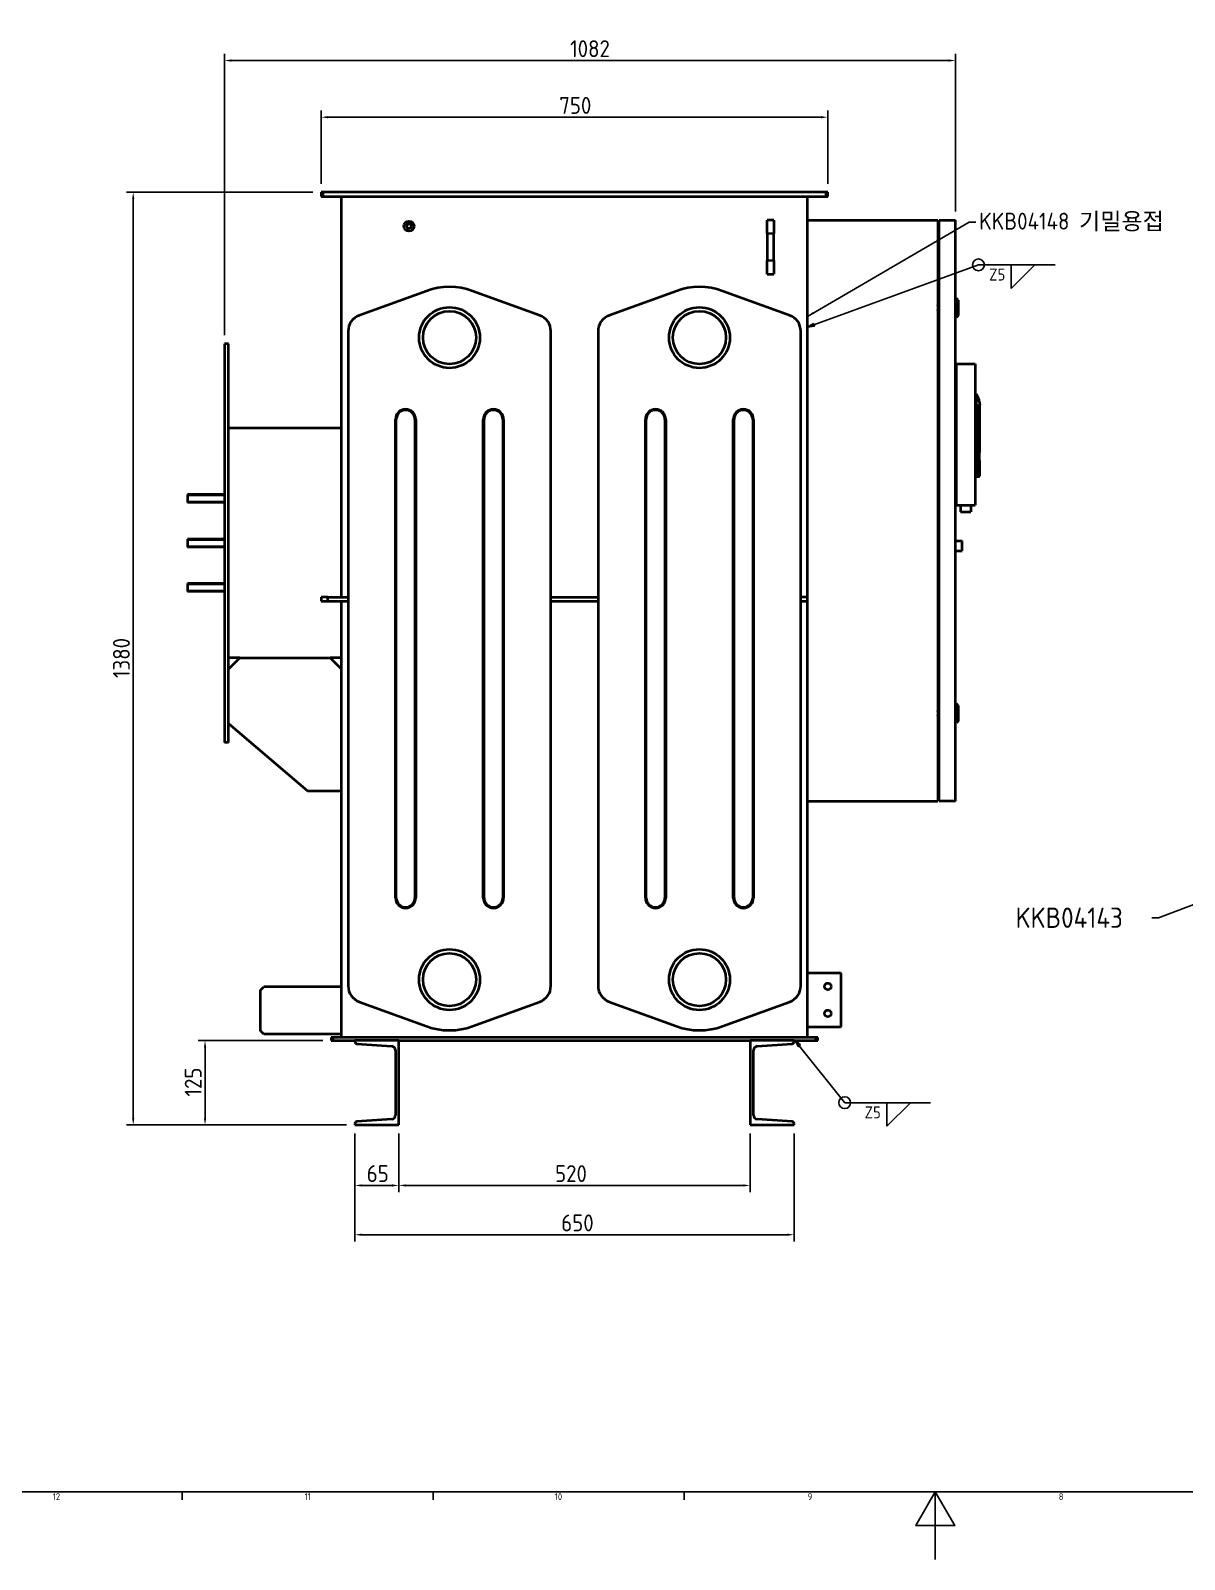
# Model space of a CAD drawing. Header units: millimetres. Extents: x 0 to 5945, y 0 to 4205.
# Drawn here: x 1633 to 3341, y 0 to 2262 of the extents above; entities that cross this region are included whole.
import ezdxf

# ---------------------------------------------------------------- set-up
doc = ezdxf.new("R2010")
doc.units = ezdxf.units.MM
doc.header["$LTSCALE"] = 5
doc.layers.get('0').update_dxf_attribs({"color": 3, "lineweight": 25})
for name, color, linetype, lineweight in [('가시적인 것(ISO)', 3, 'Continuous', 40), ('가시적인 좁은 것(ISO)', 3, 'Continuous', 35), ('경계(ISO)', 7, 'Continuous', 25), ('기호(ISO)', 5, 'Continuous', 25), ('치수(ISO)', 2, 'Continuous', 25)]:
    doc.layers.add(name, color=color, linetype=linetype, lineweight=lineweight)
doc.styles.add('문자 텍스트_PSTEK_POSCO', font='isocp.shx')
doc.styles.add('치수 텍스트_PSTEK_POSCO', font='isocp.shx')
doc.styles.add('표면거칠기 텍스트_PSTEK_POSCO', font='isocp.shx')
doc.dimstyles.new('치수_PSTEK_POSCO', dxfattribs={"dimscale": 5, "dimtxt": 5, "dimasz": 2, "dimexe": 2, "dimexo": 2.5, "dimgap": 1, "dimtad": 1, "dimrnd": 1e-08, "dimdsep": 46, "dimtxsty": '치수 텍스트_PSTEK_POSCO', "dimcen": 0.09, "dimdle": 10, "dimclrd": 7, "dimclre": 7, "dimclrt": 2, "dimadec": 1, "dimazin": 2, "dimtfac": 1, "dimtmove": 0, "dimatfit": 3, "dimfxl": 0, "dimtolj": 1, "dimlwd": -1, "dimlwe": -1, "dimarcsym": 0})
doc.dimstyles.new('치수_PSTEK_POSCO$7', dxfattribs={"dimscale": 5, "dimtxt": 5, "dimasz": 2, "dimexe": 2, "dimexo": 2.5, "dimgap": 1, "dimtad": 1, "dimrnd": 1e-08, "dimdsep": 46, "dimtxsty": '치수 텍스트_PSTEK_POSCO', "dimcen": 0.09, "dimdle": 10, "dimclrd": 7, "dimclre": 7, "dimclrt": 2, "dimadec": 1, "dimazin": 2, "dimtfac": 1, "dimtmove": 0, "dimatfit": 3, "dimfxl": 0, "dimtolj": 1, "dimlwd": -1, "dimlwe": -1, "dimarcsym": 0})

# ---------------------------------------------------------------- blocks, each defined once
blk = doc.blocks.new('경계 Default Border')
at = {"layer": '경계(ISO)'}
for p, q in [((371.56, 20), (371.56, 17.6)), ((445.88, 20), (445.88, 17.6)), ((520.19, 20), (520.19, 17.6))]:
    blk.add_line(p, q, dxfattribs=at)
at = {"layer": '경계(ISO)', "flags": 128}
for points in [[(20, 20), (20, 821), (1169, 821), (1169, 20), (20, 20)], [(594.5, 0), (594.5, 20), (588.73, 10), (600.27, 10), (594.5, 20)]]:
    blk.add_lwpolyline(points, dxfattribs=at)
at = {"layer": '경계(ISO)', "color": 2, "char_height": 2, "attachment_point": 7, "style": '문자 텍스트_PSTEK_POSCO'}
for s, insert in [('12', (333.29, 17.58)), ('11', (407.82, 17.6)), ('10', (481.91, 17.58)), ('9', (556.77, 17.58)), ('8', (631.09, 17.58))]:
    blk.add_mtext(s, dxfattribs=dict(at, insert=insert))
blk = doc.blocks.new('용접 기호 식별자1')
at = {"layer": '기호(ISO)', "color": 7}
for p, q in [((558.58, 365.34), (607.31, 383.11)), ((607.31, 383.11), (630, 383.11)), ((558.44, 365.72), (556.7, 364.65)), ((558.58, 365.34), (556.7, 364.65)), ((556.7, 364.65), (558.72, 364.96)), ((558.72, 364.96), (558.44, 365.72))]:
    blk.add_line(p, q, dxfattribs=at)
at = {"layer": '기호(ISO)'}
for p, q in [((617, 383.11), (624, 383.11)), ((624, 383.11), (617, 376.11)), ((617, 376.11), (617, 383.11))]:
    blk.add_line(p, q, dxfattribs=at)
at = {"layer": '기호(ISO)', "color": 7, "flags": 128}
blk.add_lwpolyline([(558.44, 365.72), (556.7, 364.65), (558.72, 364.96), (558.44, 365.72)], dxfattribs=at)
at = {"layer": '기호(ISO)'}
blk.add_circle((607.31, 383.11), 1.75, dxfattribs=at)
at = {"layer": '기호(ISO)', "color": 7}
blk.add_solid([(558.44, 365.72), (556.7, 364.65), (558.72, 364.96), (558.44, 365.72)], dxfattribs=at)
at = {"layer": '기호(ISO)', "color": 7, "insert": (610.46, 378.48), "char_height": 3.5, "attachment_point": 7, "style": '표면거칠기 텍스트_PSTEK_POSCO'}
blk.add_mtext('Z5', dxfattribs=at)
blk = doc.blocks.new('*D25')
at = {"layer": 'Defpoints', "color": 0, "transparency": 16777216}
for p in [(2178.5, 642.9), (2698.5, 642.9), (2698.5, 553.4)]:
    blk.add_point(p, dxfattribs=at)
at = {"layer": '치수(ISO)', "color": 7, "transparency": 16777216}
for p, q in [((2178.5, 630.4), (2178.5, 543.4)), ((2698.5, 630.4), (2698.5, 543.4)), ((2188.5, 553.4), (2688.5, 553.4))]:
    blk.add_line(p, q, dxfattribs=at)
for points in [[(2188.5, 555), (2188.5, 551.7), (2178.5, 553.4)], [(2688.5, 555), (2688.5, 551.7), (2698.5, 553.4)]]:
    blk.add_solid(points, dxfattribs=at)
at = {"layer": '치수(ISO)', "color": 2, "transparency": 16777216, "insert": (2409.8, 570.9), "char_height": 25, "attachment_point": 4, "style": '치수 텍스트_PSTEK_POSCO'}
blk.add_mtext('\\A1;520', dxfattribs=at)
blk = doc.blocks.new('*D26')
at = {"layer": 'Defpoints', "color": 0, "transparency": 16777216}
for p in [(2113.5, 642.9), (2178.5, 642.9), (2178.5, 553.4)]:
    blk.add_point(p, dxfattribs=at)
at = {"layer": '치수(ISO)', "color": 7, "transparency": 16777216}
for p, q in [((2113.5, 630.4), (2113.5, 543.4)), ((2178.5, 630.4), (2178.5, 543.4)), ((2123.5, 553.4), (2168.5, 553.4))]:
    blk.add_line(p, q, dxfattribs=at)
for points in [[(2123.5, 555), (2123.5, 551.7), (2113.5, 553.4)], [(2168.5, 555), (2168.5, 551.7), (2178.5, 553.4)]]:
    blk.add_solid(points, dxfattribs=at)
at = {"layer": '치수(ISO)', "color": 2, "transparency": 16777216, "insert": (2131, 570.9), "char_height": 25, "attachment_point": 4, "style": '치수 텍스트_PSTEK_POSCO'}
blk.add_mtext('\\A1;65', dxfattribs=at)
blk = doc.blocks.new('*D27')
at = {"layer": 'Defpoints', "color": 0, "transparency": 16777216}
for p in [(1891.6, 767.9), (2078.5, 767.9), (2113.5, 642.9)]:
    blk.add_point(p, dxfattribs=at)
at = {"layer": '치수(ISO)', "color": 7, "transparency": 16777216}
for p, q in [((2066, 767.9), (1881.6, 767.9)), ((1891.6, 652.9), (1891.6, 757.9)), ((2101, 642.9), (1881.6, 642.9))]:
    blk.add_line(p, q, dxfattribs=at)
for points in [[(1890, 757.9), (1893.3, 757.9), (1891.6, 767.9)], [(1890, 652.9), (1893.3, 652.9), (1891.6, 642.9)]]:
    blk.add_solid(points, dxfattribs=at)
at = {"layer": '치수(ISO)', "color": 2, "transparency": 16777216, "insert": (1874.1, 684.9), "char_height": 25, "attachment_point": 4, "rotation": 90, "style": '치수 텍스트_PSTEK_POSCO'}
blk.add_mtext('\\A1;125', dxfattribs=at)
blk = doc.blocks.new('*D28')
at = {"layer": 'Defpoints', "color": 0, "transparency": 16777216}
for p in [(1785.3, 2022.9), (2063.5, 2022.9), (2113.5, 642.9)]:
    blk.add_point(p, dxfattribs=at)
at = {"layer": '치수(ISO)', "color": 7, "transparency": 16777216}
for p, q in [((2051, 2022.9), (1775.3, 2022.9)), ((1785.3, 652.9), (1785.3, 2012.9)), ((2101, 642.9), (1775.3, 642.9))]:
    blk.add_line(p, q, dxfattribs=at)
for points in [[(1783.6, 2012.9), (1787, 2012.9), (1785.3, 2022.9)], [(1783.6, 652.9), (1787, 652.9), (1785.3, 642.9)]]:
    blk.add_solid(points, dxfattribs=at)
at = {"layer": '치수(ISO)', "color": 2, "transparency": 16777216, "insert": (1767.8, 1304.1), "char_height": 25, "attachment_point": 4, "rotation": 90, "style": '치수 텍스트_PSTEK_POSCO'}
blk.add_mtext('\\A1;1380', dxfattribs=at)
blk = doc.blocks.new('*D33')
at = {"layer": 'Defpoints', "color": 0, "transparency": 16777216}
for p in [(2113.5, 642.9), (2763.5, 642.9), (2763.5, 480.4)]:
    blk.add_point(p, dxfattribs=at)
at = {"layer": '치수(ISO)', "color": 7, "transparency": 16777216}
for p, q in [((2113.5, 630.4), (2113.5, 470.4)), ((2763.5, 630.4), (2763.5, 470.4)), ((2123.5, 480.4), (2753.5, 480.4))]:
    blk.add_line(p, q, dxfattribs=at)
for points in [[(2123.5, 482.1), (2123.5, 478.8), (2113.5, 480.4)], [(2753.5, 482.1), (2753.5, 478.8), (2763.5, 480.4)]]:
    blk.add_solid(points, dxfattribs=at)
at = {"layer": '치수(ISO)', "color": 2, "transparency": 16777216, "insert": (2418.9, 497.9), "char_height": 25, "attachment_point": 4, "style": '치수 텍스트_PSTEK_POSCO'}
blk.add_mtext('\\A1;650', dxfattribs=at)
blk = doc.blocks.new('용접 기호 식별자3')
at = {"layer": '기호(ISO)', "color": 7}
for p, q in [((554.26, 152.02), (553.01, 153.58)), ((554.57, 152.27), (553.01, 153.58)), ((553.01, 153.58), (553.95, 151.77)), ((553.95, 151.77), (554.57, 152.27)), ((554.26, 152.02), (567.71, 135.17)), ((567.71, 135.17), (574.72, 135.17)), ((572.22, 135.17), (593.15, 135.17))]:
    blk.add_line(p, q, dxfattribs=at)
at = {"layer": '기호(ISO)'}
for p, q in [((580.15, 135.17), (587.15, 135.17)), ((587.15, 135.17), (580.15, 128.17)), ((580.15, 128.17), (580.15, 135.17))]:
    blk.add_line(p, q, dxfattribs=at)
at = {"layer": '기호(ISO)', "color": 7, "flags": 128}
blk.add_lwpolyline([(554.57, 152.27), (553.01, 153.58), (553.95, 151.77), (554.57, 152.27)], dxfattribs=at)
at = {"layer": '기호(ISO)'}
blk.add_circle((567.71, 135.17), 1.75, dxfattribs=at)
at = {"layer": '기호(ISO)', "color": 7}
blk.add_solid([(554.57, 152.27), (553.01, 153.58), (553.95, 151.77), (554.57, 152.27)], dxfattribs=at)
at = {"layer": '기호(ISO)', "color": 7, "insert": (573.62, 130.55), "char_height": 3.5, "attachment_point": 7, "style": '표면거칠기 텍스트_PSTEK_POSCO'}
blk.add_mtext('Z5', dxfattribs=at)
blk = doc.blocks.new('*D38')
at = {"layer": 'Defpoints', "color": 0, "transparency": 16777216}
for p in [(3002.5, 2217.9), (3002.5, 1981.9), (1920.5, 1798.9)]:
    blk.add_point(p, dxfattribs=at)
at = {"layer": '치수(ISO)', "color": 7, "transparency": 16777216}
for p, q in [((1920.5, 1811.4), (1920.5, 2227.9)), ((1930.5, 2217.9), (2992.5, 2217.9)), ((3002.5, 1994.4), (3002.5, 2227.9))]:
    blk.add_line(p, q, dxfattribs=at)
for points in [[(1930.5, 2219.6), (1930.5, 2216.2), (1920.5, 2217.9)], [(2992.5, 2219.6), (2992.5, 2216.2), (3002.5, 2217.9)]]:
    blk.add_solid(points, dxfattribs=at)
at = {"layer": '치수(ISO)', "color": 2, "transparency": 16777216, "insert": (2432, 2235.4), "char_height": 25, "attachment_point": 4, "style": '치수 텍스트_PSTEK_POSCO'}
blk.add_mtext('\\A1;1082', dxfattribs=at)
blk = doc.blocks.new('*D40')
at = {"layer": 'Defpoints', "color": 0, "transparency": 16777216}
for p in [(2813.5, 2134), (2063.5, 2022.9), (2813.5, 2022.9)]:
    blk.add_point(p, dxfattribs=at)
at = {"layer": '치수(ISO)', "color": 7, "transparency": 16777216}
for p, q in [((2063.5, 2035.4), (2063.5, 2144)), ((2073.5, 2134), (2803.5, 2134)), ((2813.5, 2035.4), (2813.5, 2144))]:
    blk.add_line(p, q, dxfattribs=at)
for points in [[(2073.5, 2135.7), (2073.5, 2132.4), (2063.5, 2134)], [(2803.5, 2135.7), (2803.5, 2132.4), (2813.5, 2134)]]:
    blk.add_solid(points, dxfattribs=at)
at = {"layer": '치수(ISO)', "color": 2, "transparency": 16777216, "insert": (2416, 2151.5), "char_height": 25, "attachment_point": 4, "style": '치수 텍스트_PSTEK_POSCO'}
blk.add_mtext('\\A1;750', dxfattribs=at)

msp = doc.modelspace()

# ---------------------------------------------------------------- linework, layer by layer
at = {"layer": '가시적인 것(ISO)'}
for p, q in [((2063.499, 2022.896), (2063.499, 2016.896)), ((2066.499, 2022.896), (2063.499, 2022.896)), ((2063.499, 2016.896), (2066.499, 2016.896)), ((2066.499, 2016.896), (2066.499, 2022.896)), ((2810.499, 2022.896), (2066.499, 2022.896)), ((2066.499, 2016.896), (2810.499, 2016.896)), ((2093.499, 1423.896), (2093.499, 2016.896)), ((2783.499, 1423.896), (2783.499, 2016.896)), ((2813.499, 2022.896), (2810.499, 2022.896)), ((2810.499, 2022.896), (2810.499, 2016.896)), ((2810.499, 2016.896), (2813.499, 2016.896)), ((2813.499, 2016.896), (2813.499, 2022.896)), ((2723.499, 1961.896), (2723.499, 1981.896)), ((2733.499, 1981.896), (2723.499, 1981.896)), ((2733.499, 1981.896), (2733.499, 1961.896)), ((2783.499, 1981.896), (2976.499, 1981.896)), ((2976.499, 1981.896), (2976.499, 1121.896)), ((2978.499, 1121.896), (2978.499, 1981.896)), ((2978.499, 1981.896), (3002.499, 1981.896)), ((3002.499, 1121.896), (3002.499, 1981.896)), ((2723.499, 1961.896), (2723.499, 1921.896)), ((2733.499, 1921.896), (2733.499, 1961.896)), ((2976.499, 1951.896), (2978.499, 1951.896)), ((2723.499, 1901.896), (2723.499, 1921.896)), ((2723.499, 1901.896), (2733.499, 1901.896)), ((2733.499, 1921.896), (2733.499, 1901.896)), ((2219.297, 1876.865), (2119.949, 1840.705)), ((2387.05, 1840.705), (2287.701, 1876.865)), ((2589.297, 1876.865), (2489.949, 1840.705)), ((2757.05, 1840.705), (2657.701, 1876.865)), ((2976.499, 1861.157), (2978.499, 1861.624)), ((2977.085, 1853.679), (2976.499, 1856.208)), ((2977.212, 1861.396), (2977.214, 1861.396)), ((2977.523, 1861.396), (2977.214, 1861.396)), ((3002.499, 1865.896), (3003.999, 1865.896)), ((3003.999, 1837.896), (3003.999, 1865.896)), ((3006.499, 1863.396), (3003.999, 1865.896)), ((3006.499, 1863.396), (3006.499, 1840.396)), ((2976.499, 1847.583), (2977.085, 1850.113)), ((2976.499, 1842.635), (2978.499, 1842.168)), ((2978.315, 1853.966), (2977.085, 1853.679)), ((2978.315, 1849.826), (2977.085, 1850.113)), ((2977.212, 1842.396), (2977.214, 1842.396)), ((2977.523, 1842.396), (2977.214, 1842.396)), ((2978.495, 1852.396), (2977.221, 1852.396)), ((2977.221, 1851.396), (2977.221, 1852.396)), ((2978.495, 1851.396), (2977.221, 1851.396)), ((2978.499, 1854.009), (2978.315, 1853.966)), ((2978.499, 1849.783), (2978.315, 1849.826)), ((2978.499, 1852.396), (2978.495, 1852.396)), ((2978.499, 1851.396), (2978.495, 1851.396)), ((3002.499, 1837.896), (3003.999, 1837.896)), ((3006.499, 1840.396), (3003.999, 1837.896)), ((2103.499, 1817.213), (2103.499, 848.579)), ((2403.499, 848.579), (2403.499, 1817.213)), ((2473.499, 1817.213), (2473.499, 848.579)), ((2773.499, 848.579), (2773.499, 1817.213)), ((1920.499, 1798.896), (1920.499, 1208.896)), ((1926.499, 1798.896), (1920.499, 1798.896)), ((1926.499, 1208.896), (1926.499, 1798.896)), ((3003.499, 1768.896), (3031.499, 1768.896)), ((3003.499, 1768.896), (3003.499, 1559.896)), ((3031.499, 1768.896), (3031.499, 1559.896)), ((3002.499, 1741.896), (3003.499, 1741.896)), ((3033.768, 1724.047), (3031.499, 1724.047)), ((3033.768, 1707.261), (3033.768, 1619.907)), ((3036.721, 1619.899), (3036.721, 1699.896)), ((3037.966, 1707.468), (3037.966, 1637.931)), ((2173.499, 978.896), (2173.499, 1686.896)), ((2174.691, 978.896), (2174.691, 1686.896)), ((2202.307, 1686.896), (2202.307, 978.896)), ((2203.499, 1686.896), (2203.499, 978.896)), ((2303.499, 978.896), (2303.499, 1686.896)), ((2304.691, 978.896), (2304.691, 1686.896)), ((2332.307, 1686.896), (2332.307, 978.896)), ((2333.499, 1686.896), (2333.499, 978.896)), ((2543.499, 978.896), (2543.499, 1686.896)), ((2544.691, 978.896), (2544.691, 1686.896)), ((2572.307, 1686.896), (2572.307, 978.896)), ((2573.499, 1686.896), (2573.499, 978.896)), ((2673.499, 978.896), (2673.499, 1686.896)), ((2674.691, 978.896), (2674.691, 1686.896)), ((2702.307, 1686.896), (2702.307, 978.896)), ((2703.499, 1686.896), (2703.499, 978.896)), ((2093.499, 1673.896), (1926.499, 1673.896)), ((3038.207, 1625.746), (3038.207, 1638.046)), ((3033.768, 1608.764), (3033.768, 1603.296)), ((3037.966, 1625.861), (3037.966, 1603.313)), ((3002.499, 1586.896), (3003.499, 1586.896)), ((3033.268, 1605.193), (3031.499, 1605.193)), ((3034.768, 1602.296), (3037.646, 1602.296)), ((1865.499, 1575.714), (1865.499, 1563.714)), ((1920.499, 1575.714), (1865.499, 1575.714)), ((1920.499, 1563.714), (1865.499, 1563.714)), ((3003.499, 1559.896), (3031.499, 1559.896)), ((3009.999, 1559.896), (3009.999, 1549.896)), ((3009.999, 1549.896), (3024.999, 1549.896)), ((3024.999, 1559.896), (3024.999, 1549.896)), ((1865.499, 1509.896), (1865.499, 1497.896)), ((1920.499, 1509.896), (1865.499, 1509.896)), ((1920.499, 1497.896), (1865.499, 1497.896)), ((3002.499, 1507.396), (3012.499, 1507.396)), ((3012.499, 1492.396), (3012.499, 1507.396)), ((3002.499, 1492.396), (3012.499, 1492.396)), ((1865.499, 1444.078), (1865.499, 1432.078)), ((1920.499, 1444.078), (1865.499, 1444.078)), ((1920.499, 1432.078), (1865.499, 1432.078)), ((2073.499, 1423.896), (2063.499, 1423.896)), ((2063.499, 1423.896), (2063.499, 1417.896)), ((2063.499, 1417.896), (2073.499, 1417.896)), ((2073.499, 1417.896), (2073.499, 1423.896)), ((2073.499, 1423.896), (2103.499, 1423.896)), ((2073.499, 1417.896), (2103.499, 1417.896)), ((2093.499, 772.396), (2093.499, 1417.896)), ((2403.499, 1423.896), (2473.499, 1423.896)), ((2403.499, 1417.896), (2473.499, 1417.896)), ((2783.499, 1423.896), (2773.499, 1423.896)), ((2773.499, 1417.896), (2783.499, 1417.896)), ((2783.499, 1417.896), (2783.499, 1423.896)), ((2783.499, 772.396), (2783.499, 1417.896)), ((1943.326, 1333.922), (1926.499, 1317.096)), ((1943.299, 1333.896), (1926.499, 1333.896)), ((1943.326, 1333.922), (2076.673, 1333.922)), ((2093.499, 1317.096), (2076.673, 1333.922)), ((2093.499, 1333.896), (2076.699, 1333.896)), ((2976.499, 1261.157), (2978.499, 1261.624)), ((2977.085, 1253.679), (2976.499, 1256.208)), ((2976.499, 1247.583), (2977.085, 1250.113)), ((2978.315, 1253.966), (2977.085, 1253.679)), ((2978.315, 1249.826), (2977.085, 1250.113)), ((2977.212, 1261.396), (2977.214, 1261.396)), ((2977.523, 1261.396), (2977.214, 1261.396)), ((2978.495, 1252.396), (2977.221, 1252.396)), ((2977.221, 1251.396), (2977.221, 1252.396)), ((2978.495, 1251.396), (2977.221, 1251.396)), ((2978.499, 1254.009), (2978.315, 1253.966)), ((2978.499, 1249.783), (2978.315, 1249.826)), ((2978.499, 1252.396), (2978.495, 1252.396)), ((2978.499, 1251.396), (2978.495, 1251.396)), ((3002.499, 1265.896), (3003.999, 1265.896)), ((3003.999, 1237.896), (3003.999, 1265.896)), ((3006.499, 1263.396), (3003.999, 1265.896)), ((3006.499, 1263.396), (3006.499, 1240.396)), ((1926.499, 1237.096), (2043.499, 1137.096)), ((2976.499, 1242.635), (2978.499, 1242.168)), ((2977.212, 1242.396), (2977.214, 1242.396)), ((2977.523, 1242.396), (2977.214, 1242.396)), ((3002.499, 1237.896), (3003.999, 1237.896)), ((3006.499, 1240.396), (3003.999, 1237.896)), ((1926.499, 1208.896), (1920.499, 1208.896)), ((2043.499, 1137.096), (2093.499, 1137.096)), ((2976.499, 1151.896), (2978.499, 1151.896)), ((2783.499, 1121.896), (2976.499, 1121.896)), ((3002.499, 1121.896), (2978.499, 1121.896)), ((2783.499, 867.896), (2830.499, 867.896)), ((2833.499, 790.896), (2833.499, 864.896)), ((1973.499, 842.396), (1978.499, 847.396)), ((1973.499, 782.396), (1973.499, 842.396)), ((2093.499, 847.396), (1978.499, 847.396)), ((2119.949, 825.086), (2219.297, 788.927)), ((2287.701, 788.927), (2387.05, 825.086)), ((2489.949, 825.086), (2589.297, 788.927)), ((2657.701, 788.927), (2757.05, 825.086)), ((1978.499, 777.396), (1973.499, 782.396)), ((2093.499, 777.396), (1978.499, 777.396)), ((2081.499, 772.396), (2078.499, 772.396)), ((2078.499, 772.396), (2078.499, 767.896)), ((2081.499, 767.896), (2081.499, 772.396)), ((2795.499, 772.396), (2081.499, 772.396)), ((2783.499, 787.896), (2830.499, 787.896)), ((2798.499, 772.396), (2795.499, 772.396)), ((2795.499, 772.396), (2795.499, 767.896)), ((2798.499, 767.896), (2798.499, 772.396)), ((2078.499, 767.896), (2081.499, 767.896)), ((2081.499, 767.896), (2113.499, 767.896)), ((2113.499, 767.896), (2113.499, 765.896)), ((2178.499, 767.896), (2113.499, 767.896)), ((2116.29, 762.903), (2167.918, 759.293)), ((2173.499, 753.308), (2173.499, 657.484)), ((2178.499, 767.896), (2698.499, 767.896)), ((2178.499, 642.896), (2178.499, 767.896)), ((2698.499, 767.896), (2698.499, 642.896)), ((2763.499, 767.896), (2698.499, 767.896)), ((2703.499, 657.484), (2703.499, 753.308)), ((2709.081, 759.293), (2760.708, 762.903)), ((2763.499, 767.896), (2795.499, 767.896)), ((2763.499, 765.896), (2763.499, 767.896)), ((2795.499, 767.896), (2798.499, 767.896)), ((2113.499, 644.896), (2113.499, 642.896)), ((2113.499, 642.896), (2178.499, 642.896)), ((2167.918, 651.499), (2116.29, 647.889)), ((2698.499, 642.896), (2763.499, 642.896)), ((2760.708, 647.889), (2709.081, 651.499)), ((2763.499, 642.896), (2763.499, 644.896))]:
    msp.add_line(p, q, dxfattribs=at)
for centre, radius in [((2193.499, 1972.896), 7.5), ((2193.499, 1972.896), 3.324), ((2253.499, 1807.896), 45), ((2253.499, 1807.896), 39.226), ((2623.499, 1807.896), 45), ((2623.499, 1807.896), 39.226), ((2253.499, 857.896), 45), ((2253.499, 857.896), 39.226), ((2623.499, 857.896), 45), ((2623.499, 857.896), 39.226), ((2813.499, 847.896), 5), ((2813.499, 807.896), 5)]:
    msp.add_circle(centre, radius, dxfattribs=at)
for centre, radius, start, end in [((2253.499, 1782.896), 100, 70, 110), ((2623.499, 1782.896), 100, 70, 110), ((2128.499, 1817.213), 25, 110, 180), ((2378.499, 1817.213), 25, 0, 70), ((2498.499, 1817.213), 25, 110, 180), ((2748.499, 1817.213), 25, 0, 70), ((3002.736, 1705.372), 36.218, 17.171583, 31.039764), ((2188.499, 1686.896), 15, 0, 180), ((2188.499, 1686.896), 13.808, 0, 180), ((2318.499, 1686.896), 15, 0, 180), ((2318.499, 1686.896), 13.808, 0, 180), ((2558.499, 1686.896), 15, 0, 180), ((2558.499, 1686.896), 13.808, 0, 180), ((2688.499, 1686.896), 15, 0, 180), ((2688.499, 1686.896), 13.808, 0, 180), ((3008.849, 1707.261), 29.82, 4.33736, 17.171583), ((3037.707, 1638.046), 0.5, 0, 58.841471), ((3013.806, 1620.015), 22.915, 330.430333, 359.708504), ((3037.707, 1625.746), 0.5, 301.158472, 0), ((3034.768, 1603.296), 1, 180, 270), ((2188.499, 978.896), 15, 180, 0), ((2188.499, 978.896), 13.808, 180, 0), ((2318.499, 978.896), 15, 180, 0), ((2318.499, 978.896), 13.808, 180, 0), ((2558.499, 978.896), 15, 180, 0), ((2558.499, 978.896), 13.808, 180, 0), ((2688.499, 978.896), 15, 180, 0), ((2688.499, 978.896), 13.808, 180, 0), ((2830.499, 864.896), 3, 0, 90), ((2128.499, 848.579), 25, 180, 250), ((2378.499, 848.579), 25, 290, 0), ((2498.499, 848.579), 25, 180, 250), ((2748.499, 848.579), 25, 290, 0), ((2253.499, 882.896), 100, 250, 290), ((2623.499, 882.896), 100, 250, 290), ((2830.499, 790.896), 3, 270, 0), ((2116.499, 765.896), 3, 180, 266), ((2167.499, 753.308), 6, 0, 86), ((2709.499, 753.308), 6, 94, 180), ((2760.499, 765.896), 3, 274, 0), ((2167.499, 657.484), 6, 274, 0), ((2709.499, 657.484), 6, 180, 266), ((2116.499, 644.896), 3, 94, 180), ((2760.499, 644.896), 3, 0, 86)]:
    msp.add_arc(centre, radius, start, end, dxfattribs=at)
for points in [[(2977.214, 1861.396), (2977.215, 1861.371), (2977.212, 1861.347), (2977.206, 1861.322)], [(2977.221, 1852.396), (2977.221, 1852.827), (2977.175, 1853.258), (2977.085, 1853.679)], [(2977.085, 1850.113), (2977.175, 1850.534), (2977.221, 1850.965), (2977.221, 1851.396)], [(2977.214, 1842.396), (2977.215, 1842.42), (2977.212, 1842.445), (2977.206, 1842.47)], [(3038.584, 1709.516), (3038.587, 1709.481), (3038.583, 1709.443), (3038.572, 1709.408)], [(3037.646, 1602.296), (3037.646, 1602.296), (3037.646, 1602.296), (3037.646, 1602.296)], [(2977.221, 1252.396), (2977.221, 1252.827), (2977.175, 1253.258), (2977.085, 1253.679)], [(2977.085, 1250.113), (2977.175, 1250.534), (2977.221, 1250.965), (2977.221, 1251.396)], [(2977.214, 1261.396), (2977.215, 1261.371), (2977.212, 1261.347), (2977.206, 1261.322)], [(2977.214, 1242.396), (2977.215, 1242.42), (2977.212, 1242.445), (2977.206, 1242.47)]]:
    msp.add_open_spline(points, degree=3, dxfattribs=at)
for points, knots in [([(3033.768, 1714.961), (3033.768, 1716.045), (3033.768, 1717.085), (3033.768, 1719.026), (3033.768, 1719.924), (3033.768, 1721.122), (3033.768, 1721.495), (3033.768, 1722.357), (3033.768, 1722.807), (3033.768, 1723.365), (3033.768, 1723.531), (3033.768, 1723.821), (3033.768, 1723.945), (3033.768, 1724.047)], [-1.4373876, -1.4373876, -1.4373876, -1.4373876, -1.07799796, -1.07799796, -0.71829101, -0.71829101, -0.53864198, -0.53864198, -0.26919777, -0.26919777, -0.13451784, -0.13451784, -0.000001, -0.000001, -0.000001, -0.000001]), ([(3033.768, 1707.261), (3033.768, 1708.583), (3033.768, 1709.908), (3033.768, 1711.849), (3033.768, 1712.488), (3033.768, 1713.744), (3033.768, 1714.361), (3033.768, 1714.961)], [-0.794182825, -0.794182825, -0.794182825, -0.794182825, -0.397060479, -0.397060479, -0.1985164, -0.1985164, -0.000001, -0.000001, -0.000001, -0.000001]), ([(3037.874, 1707.172), (3037.643, 1706.423), (3037.399, 1705.528), (3037.006, 1703.6), (3036.851, 1702.546), (3036.74, 1700.951), (3036.721, 1700.422), (3036.721, 1699.896)], [0, 0, 0, 0, 0.339020839, 0.339020839, 0.666932509, 0.666932509, 0.824905121, 0.824905121, 0.824905121, 0.824905121]), ([(3038.572, 1709.408), (3038.475, 1709.099), (3038.326, 1708.627), (3038.059, 1707.769), (3037.97, 1707.481), (3037.874, 1707.172)], [0, 0, 0, 0, 0.315697856, 0.315697856, 0.455117876, 0.455117876, 0.455117876, 0.455117876]), ([(3037.966, 1625.861), (3037.887, 1626.191), (3037.788, 1626.632), (3037.581, 1627.72), (3037.458, 1628.476), (3037.284, 1630.138), (3037.235, 1631.044), (3037.235, 1631.896), (3037.235, 1632.748), (3037.284, 1633.654), (3037.458, 1635.315), (3037.581, 1636.072), (3037.788, 1637.16), (3037.887, 1637.6), (3037.966, 1637.931)], [-0.72151837, -0.72151837, -0.72151837, -0.72151837, -0.5112141, -0.5112141, -0.25560705, -0.25560705, 0, 0, 0, 0.25560705, 0.25560705, 0.5112141, 0.5112141, 0.72151837, 0.72151837, 0.72151837, 0.72151837]), ([(3033.268, 1608.449), (3033.319, 1608.452), (3033.374, 1608.462), (3033.455, 1608.489), (3033.481, 1608.5), (3033.545, 1608.53), (3033.581, 1608.551), (3033.661, 1608.61), (3033.701, 1608.651), (3033.755, 1608.736), (3033.768, 1608.778), (3033.768, 1608.816)], [-0.0707812005, -0.0707812005, -0.0707812005, -0.0707812005, -0.0554619635, -0.0554619635, -0.0476429769, -0.0476429769, -0.0354768856, -0.0354768856, -0.0172173939, -0.0172173939, -0.0000010422, -0.0000010422, -0.0000010422, -0.0000010422]), ([(3033.768, 1608.816), (3033.768, 1609.517), (3033.768, 1610.295), (3033.768, 1611.984), (3033.768, 1612.889), (3033.768, 1614.794), (3033.768, 1615.787), (3033.768, 1617.315), (3033.768, 1617.829), (3033.768, 1618.865), (3033.768, 1619.386), (3033.768, 1619.907)], [-1.25220925, -1.25220925, -1.25220925, -1.25220925, -0.93896824, -0.93896824, -0.62576145, -0.62576145, -0.3126285, -0.3126285, -0.1562493, -0.1562493, -0.000001, -0.000001, -0.000001, -0.000001]), ([(3033.768, 1608.764), (3033.768, 1608.713), (3033.768, 1608.662), (3033.768, 1608.612), (3033.768, 1608.489), (3033.768, 1608.366), (3033.768, 1608.242), (3033.768, 1608.186), (3033.768, 1608.13), (3033.768, 1608.074), (3033.768, 1607.942), (3033.768, 1607.809), (3033.768, 1607.678), (3033.768, 1607.63), (3033.768, 1607.583), (3033.768, 1607.535), (3033.768, 1607.397), (3033.768, 1607.261), (3033.768, 1607.129), (3033.768, 1607.092), (3033.768, 1607.055), (3033.768, 1607.018), (3033.768, 1606.882), (3033.768, 1606.753), (3033.768, 1606.633), (3033.768, 1606.607), (3033.768, 1606.581), (3033.768, 1606.556), (3033.768, 1606.434), (3033.768, 1606.323), (3033.768, 1606.226), (3033.768, 1606.21), (3033.768, 1606.195), (3033.768, 1606.18), (3033.768, 1606.083), (3033.768, 1606), (3033.768, 1605.926), (3033.768, 1605.919), (3033.768, 1605.911), (3033.768, 1605.903), (3033.768, 1605.828), (3033.768, 1605.761), (3033.768, 1605.703), (3033.768, 1605.7), (3033.768, 1605.696), (3033.768, 1605.693)], [0.08900317, 0.08900317, 0.08900317, 0.08900317, 0.125, 0.125, 0.125, 0.211297535, 0.211297535, 0.211297535, 0.25, 0.25, 0.25, 0.341709248, 0.341709248, 0.341709248, 0.375, 0.375, 0.375, 0.472180674, 0.472180674, 0.472180674, 0.5, 0.5, 0.5, 0.602652347, 0.602652347, 0.602652347, 0.625, 0.625, 0.625, 0.7329148, 0.7329148, 0.7329148, 0.75, 0.75, 0.75, 0.863081637, 0.863081637, 0.863081637, 0.875, 0.875, 0.875, 0.993129725, 0.993129725, 0.993129725, 1, 1, 1, 1]), ([(3033.268, 1605.193), (3033.333, 1605.193), (3033.398, 1605.206), (3033.458, 1605.231), (3033.519, 1605.255), (3033.575, 1605.293), (3033.621, 1605.339), (3033.668, 1605.386), (3033.705, 1605.441), (3033.73, 1605.502), (3033.755, 1605.563), (3033.768, 1605.628), (3033.768, 1605.693)], [0, 0, 0, 0, 0.25, 0.25, 0.25, 0.5, 0.5, 0.5, 0.75, 0.75, 0.75, 1, 1, 1, 1]), ([(3037.966, 1602.412), (3037.953, 1602.401), (3037.94, 1602.392), (3037.887, 1602.355), (3037.842, 1602.333), (3037.747, 1602.304), (3037.696, 1602.296), (3037.646, 1602.296)], [0, 0, 0, 0, 0.0048360177, 0.0048360177, 0.0194851256, 0.0194851256, 0.0346161755, 0.0346161755, 0.0346161755, 0.0346161755]), ([(3037.966, 1602.412), (3037.966, 1602.412), (3037.966, 1602.413), (3037.966, 1602.419), (3037.966, 1602.429), (3037.966, 1602.444), (3037.966, 1602.463), (3037.966, 1602.486), (3037.966, 1602.512), (3037.966, 1602.542), (3037.966, 1602.576), (3037.966, 1602.612), (3037.966, 1602.651), (3037.966, 1602.691), (3037.966, 1602.734), (3037.966, 1602.777), (3037.966, 1602.822), (3037.966, 1602.866), (3037.966, 1602.91), (3037.966, 1602.953), (3037.966, 1602.994), (3037.966, 1603.035), (3037.966, 1603.075), (3037.966, 1603.113), (3037.966, 1603.15), (3037.966, 1603.187), (3037.966, 1603.225), (3037.966, 1603.267), (3037.966, 1603.297), (3037.966, 1603.313)], [0.501758297, 0.501758297, 0.501758297, 0.501758297, 0.518518519, 0.537037037, 0.555555556, 0.574074074, 0.592592593, 0.611111111, 0.62962963, 0.648148148, 0.666666667, 0.685185185, 0.703703704, 0.722222222, 0.740740741, 0.759259259, 0.777777778, 0.796296296, 0.814814815, 0.833333333, 0.851851852, 0.87037037, 0.888888889, 0.907407407, 0.925925926, 0.944444444, 0.962962963, 0.981481481, 1, 1, 1, 1])]:
    msp.add_open_spline(points, degree=3, knots=knots, dxfattribs=at)
at = {"layer": '가시적인 좁은 것(ISO)'}
for p, q in [((2723.499, 1961.896), (2733.499, 1961.896)), ((2733.499, 1921.896), (2723.499, 1921.896)), ((3033.768, 1714.961), (3031.499, 1714.961)), ((3033.768, 1707.261), (3031.499, 1707.261)), ((3033.768, 1714.961), (3037.34, 1716.064)), ((3033.768, 1707.261), (3037.876, 1707.261)), ((3036.695, 1619.899), (3036.695, 1699.896)), ((3036.721, 1699.896), (3036.695, 1699.896)), ((2173.499, 1686.896), (2174.691, 1686.896)), ((2203.499, 1686.896), (2202.307, 1686.896)), ((2303.499, 1686.896), (2304.691, 1686.896)), ((2333.499, 1686.896), (2332.307, 1686.896)), ((2543.499, 1686.896), (2544.691, 1686.896)), ((2573.499, 1686.896), (2572.307, 1686.896)), ((2673.499, 1686.896), (2674.691, 1686.896)), ((2703.499, 1686.896), (2702.307, 1686.896)), ((3037.707, 1627.058), (3037.707, 1636.734)), ((3033.768, 1619.907), (3031.499, 1619.907)), ((3034.768, 1610.759), (3034.768, 1602.296)), ((3036.063, 1611.546), (3035.098, 1611.546)), ((3036.063, 1614.562), (3036.063, 1611.546)), ((3036.063, 1611.546), (3036.531, 1611.546)), ((3036.531, 1617.07), (3036.531, 1611.546)), ((3036.721, 1619.899), (3036.695, 1619.899)), ((1920.499, 1574.664), (1865.499, 1574.664)), ((1865.499, 1564.764), (1920.499, 1564.764)), ((1920.499, 1508.846), (1865.499, 1508.846)), ((1865.499, 1498.946), (1920.499, 1498.946)), ((1920.499, 1443.028), (1865.499, 1443.028)), ((1865.499, 1433.128), (1920.499, 1433.128)), ((2173.499, 978.896), (2174.691, 978.896)), ((2203.499, 978.896), (2202.307, 978.896)), ((2303.499, 978.896), (2304.691, 978.896)), ((2333.499, 978.896), (2332.307, 978.896)), ((2543.499, 978.896), (2544.691, 978.896)), ((2573.499, 978.896), (2572.307, 978.896)), ((2673.499, 978.896), (2674.691, 978.896)), ((2703.499, 978.896), (2702.307, 978.896))]:
    msp.add_line(p, q, dxfattribs=at)
for centre, radius, start, end in [((2193.499, 1972.896), 4, 350, 260), ((3013.806, 1620.015), 22.89, 330.707219, 359.708176)]:
    msp.add_arc(centre, radius, start, end, dxfattribs=at)
for centre, major_axis, ratio, start_param, end_param in [((3037.587, 1707.261), (0.287, -0.089), 0.71711971, 6.28318517, 6.69012399), ((3013.759, 1619.969), (-25.09, 0.075), 0.00019874, 2.49392849, 2.72417357)]:
    msp.add_ellipse(centre, major_axis=major_axis, ratio=ratio, start_param=start_param, end_param=end_param, dxfattribs=at)
for points, knots in [([(3036.695, 1699.896), (3036.695, 1700.183), (3036.7, 1700.467), (3036.711, 1700.746), (3036.722, 1701.026), (3036.737, 1701.301), (3036.758, 1701.573), (3036.778, 1701.845), (3036.803, 1702.114), (3036.831, 1702.373), (3036.86, 1702.631), (3036.891, 1702.879), (3036.927, 1703.128), (3036.962, 1703.376), (3037.002, 1703.626), (3037.047, 1703.885), (3037.093, 1704.144), (3037.144, 1704.412), (3037.202, 1704.687), (3037.259, 1704.962), (3037.323, 1705.243), (3037.393, 1705.528), (3037.462, 1705.814), (3037.538, 1706.103), (3037.619, 1706.393), (3037.7, 1706.683), (3037.786, 1706.974), (3037.876, 1707.261)], [0, 0, 0, 0, 0.11111111, 0.11111111, 0.11111111, 0.22222222, 0.22222222, 0.22222222, 0.33333333, 0.33333333, 0.33333333, 0.44444444, 0.44444444, 0.44444444, 0.55555556, 0.55555556, 0.55555556, 0.66666667, 0.66666667, 0.66666667, 0.77777778, 0.77777778, 0.77777778, 0.88888889, 0.88888889, 0.88888889, 1, 1, 1, 1]), ([(3037.876, 1707.261), (3037.983, 1707.606), (3038.08, 1707.919), (3038.168, 1708.199), (3038.182, 1708.246), (3038.197, 1708.292), (3038.211, 1708.337), (3038.281, 1708.561), (3038.344, 1708.764), (3038.402, 1708.947), (3038.425, 1709.019), (3038.447, 1709.088), (3038.468, 1709.154), (3038.511, 1709.288), (3038.55, 1709.409), (3038.584, 1709.516)], [0.000000002, 0.000000002, 0.000000002, 0.000000002, 0.333333333, 0.333333333, 0.333333333, 0.389038849, 0.389038849, 0.389038849, 0.666666667, 0.666666667, 0.666666667, 0.776400558, 0.776400558, 0.776400558, 0.999996954, 0.999996954, 0.999996954, 0.999996954]), ([(3033.268, 1608.449), (3033.268, 1608.163), (3033.268, 1607.522), (3033.268, 1606.616), (3033.268, 1605.758), (3033.268, 1605.351), (3033.268, 1605.193)], [0, 0, 0, 0, 0.17605451, 0.41633901, 0.68343289, 1, 1, 1, 1]), ([(3036.063, 1611.546), (3036.063, 1610.993), (3036.08, 1610.436), (3036.115, 1609.884), (3036.116, 1609.876), (3036.116, 1609.867), (3036.117, 1609.859), (3036.152, 1609.315), (3036.204, 1608.776), (3036.269, 1608.251), (3036.271, 1608.235), (3036.273, 1608.219), (3036.275, 1608.203), (3036.341, 1607.687), (3036.419, 1607.185), (3036.506, 1606.71), (3036.51, 1606.688), (3036.514, 1606.666), (3036.518, 1606.644), (3036.603, 1606.179), (3036.695, 1605.741), (3036.788, 1605.339), (3036.794, 1605.313), (3036.8, 1605.288), (3036.806, 1605.263), (3036.897, 1604.871), (3036.988, 1604.513), (3037.075, 1604.193), (3037.082, 1604.167), (3037.089, 1604.141), (3037.096, 1604.116), (3037.18, 1603.807), (3037.259, 1603.534), (3037.329, 1603.298), (3037.336, 1603.275), (3037.343, 1603.253), (3037.35, 1603.231), (3037.417, 1603.007), (3037.476, 1602.82), (3037.522, 1602.675), (3037.528, 1602.658), (3037.533, 1602.642), (3037.538, 1602.626), (3037.581, 1602.492), (3037.612, 1602.398), (3037.629, 1602.345), (3037.631, 1602.338), (3037.634, 1602.332), (3037.635, 1602.326), (3037.642, 1602.306), (3037.646, 1602.296), (3037.646, 1602.296)], [0, 0, 0, 0, 0.058823529, 0.058823529, 0.058823529, 0.059708242, 0.059708242, 0.059708242, 0.117647059, 0.117647059, 0.117647059, 0.119413105, 0.119413105, 0.119413105, 0.176470588, 0.176470588, 0.176470588, 0.179117779, 0.179117779, 0.179117779, 0.235294118, 0.235294118, 0.235294118, 0.238831697, 0.238831697, 0.238831697, 0.294117647, 0.294117647, 0.294117647, 0.298547694, 0.298547694, 0.298547694, 0.352941176, 0.352941176, 0.352941176, 0.358250276, 0.358250276, 0.358250276, 0.411764706, 0.411764706, 0.411764706, 0.417958144, 0.417958144, 0.417958144, 0.470588235, 0.470588235, 0.470588235, 0.477670899, 0.477670899, 0.477670899, 0.503583893, 0.503583893, 0.503583893, 0.503583893]), ([(3036.531, 1611.546), (3036.531, 1611.042), (3036.547, 1610.542), (3036.58, 1610.045), (3036.613, 1609.547), (3036.661, 1609.05), (3036.724, 1608.566), (3036.786, 1608.082), (3036.862, 1607.61), (3036.946, 1607.162), (3037.031, 1606.713), (3037.123, 1606.288), (3037.217, 1605.895), (3037.311, 1605.502), (3037.407, 1605.142), (3037.499, 1604.816), (3037.59, 1604.491), (3037.678, 1604.202), (3037.757, 1603.951), (3037.836, 1603.699), (3037.907, 1603.487), (3037.966, 1603.313)], [0, 0, 0, 0, 0.14285714, 0.14285714, 0.14285714, 0.28571429, 0.28571429, 0.28571429, 0.42857143, 0.42857143, 0.42857143, 0.57142857, 0.57142857, 0.57142857, 0.71428571, 0.71428571, 0.71428571, 0.85714286, 0.85714286, 0.85714286, 1, 1, 1, 1])]:
    msp.add_open_spline(points, degree=3, knots=knots, dxfattribs=at)

# ---------------------------------------------------------------- block references
at = {"xscale": 5, "yscale": 5, "zscale": 5}
msp.add_blockref('경계 Default Border', (0, 0), dxfattribs=at)
at = {"layer": '기호(ISO)', "xscale": 5, "yscale": 5, "zscale": 5}
for name in ['용접 기호 식별자1', '용접 기호 식별자3']:
    msp.add_blockref(name, (0, 0), dxfattribs=at)

# ---------------------------------------------------------------- texts
at = {"layer": '기호(ISO)', "color": 2, "attachment_point": 4, "style": '치수 텍스트_PSTEK_POSCO'}
for s, insert, char_height, width in [('{\\fISOCP|b0|i0;\\H25.0000;KKB04148 기밀용접}', (3037.612, 1978.851), 25, 329.41), ('{\\fISOCP|b0|i0;\\H30.0000;KKB04143}', (3091.437, 949.54), 30, 196.73421)]:
    msp.add_mtext(s, dxfattribs=dict(at, insert=insert, char_height=char_height, width=width))

# ---------------------------------------------------------------- dimensions: what is measured, and where the dimension line sits
at = {"layer": '치수(ISO)', "color": 7}
for base, p1, p2, angle, picture, middle in [((3002.499, 2217.896), (1920.499, 1798.896), (3002.499, 1981.896), 180, '*D38', (2461.499, 2217.896)), ((2813.499, 2134.023), (2063.499, 2022.896), (2813.499, 2022.896), 180, '*D40', (2438.499, 2134.023)), ((1785.294, 2022.896), (2113.499, 642.896), (2063.499, 2022.896), 270, '*D28', (1785.294, 1332.896)), ((1891.629, 767.896), (2113.499, 642.896), (2078.499, 767.896), 90, '*D27', (1891.629, 705.396)), ((2178.499, 553.376), (2113.499, 642.896), (2178.499, 642.896), 180, '*D26', (2145.999, 553.376)), ((2763.499, 480.439), (2113.499, 642.896), (2763.499, 642.896), 180, '*D33', (2442.16, 480.439))]:
    dim = msp.add_linear_dim(base=base, p1=p1, p2=p2, angle=angle, dimstyle='치수_PSTEK_POSCO', override={"dimdec": 2, "dimtp": 0, "dimtm": 0, "dimtdec": 2, "dimtofl": 0, "dimatfit": 1}, dxfattribs=at)
    dim.commit()
    dim.dimension.update_dxf_attribs({"geometry": picture, "text_midpoint": middle, "dimtype": 160})
dim = msp.add_linear_dim(base=(2698.499, 553.376), p1=(2178.499, 642.896), p2=(2698.499, 642.896), dimstyle='치수_PSTEK_POSCO', override={"dimdec": 2, "dimtp": 0, "dimtm": 0, "dimtdec": 2, "dimtofl": 0, "dimatfit": 1}, dxfattribs=at)
dim.commit()
dim.dimension.update_dxf_attribs({"geometry": '*D25', "text_midpoint": (2432.342, 553.376), "dimtype": 160})

# ---------------------------------------------------------------- leaders
at = {"layer": '기호(ISO)', "color": 7, "annotation_type": 0, "has_hookline": 1}
for points, hookline_direction, text_width in [([(2783.499, 1839.356), (3022.612, 1978.851), (3032.612, 1978.851)], 0, 301.183), ([(3836.705, 1149.833), (3303.171, 949.54), (3293.171, 949.54)], 1, 187.393)]:
    msp.add_leader(points, dimstyle='치수_PSTEK_POSCO$7', override={"dimtad": 0}, dxfattribs=dict(at, hookline_direction=hookline_direction, text_width=text_width))

doc.saveas('drawing.dxf')
